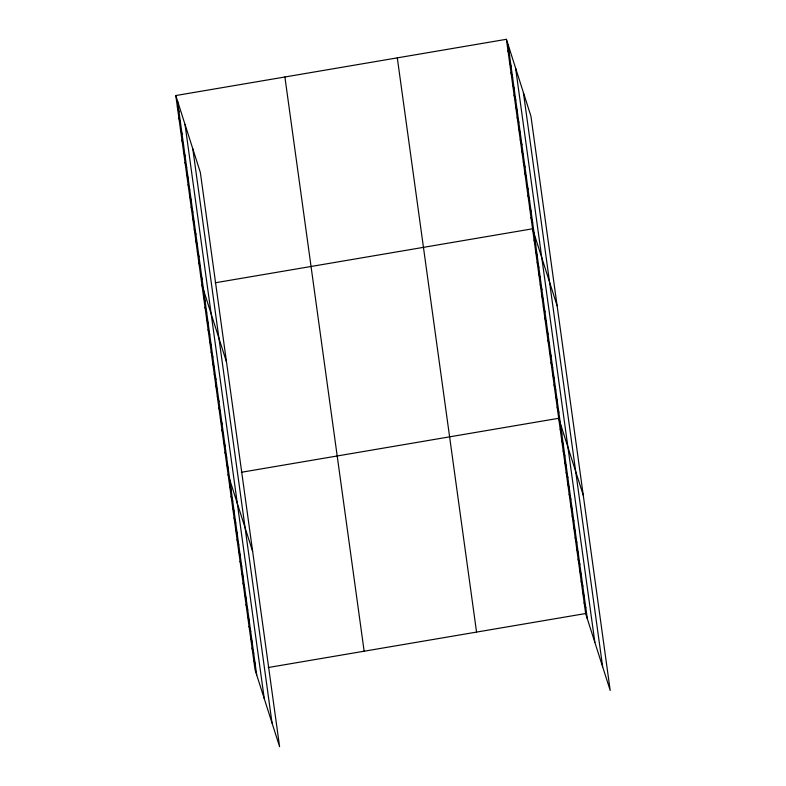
<?xml version="1.0" encoding="UTF-8"?>
<svg xmlns="http://www.w3.org/2000/svg" width="786" height="786" viewBox="0 0 786 786"><rect width="100%" height="100%" fill="white"/><g stroke="black" fill="none" stroke-linecap="round" stroke-linejoin="round"><path stroke-width="1.18" d="M175.799 95.548L200.351 172.468L279.59 746.7L255.047 669.77L175.799 95.548L506.41 39.3L530.953 116.23L610.201 690.452L585.649 613.532L506.41 39.3M215.177 282.793L532.554 228.795L557.107 305.725M241.322 472.288L558.708 418.29L583.261 495.219M268.272 667.52L585.649 613.532M507.943 50.451L509.603 55.639M509.485 61.593L511.136 66.781M511.018 72.744L512.678 77.932M512.56 83.886L514.211 89.073M514.093 95.037L515.754 100.225M515.636 106.179L517.296 111.366M517.178 117.33L518.829 122.518M518.711 128.472L520.371 133.659M520.253 139.623L521.904 144.811M521.786 150.765L523.447 155.952M523.329 161.916L524.979 167.104M524.861 173.058L526.522 178.255M526.404 184.209L528.064 189.397M527.946 195.35L529.597 200.548M529.479 206.502L531.139 211.689M531.022 217.653L532.672 222.841M534.097 239.946L535.747 245.134M535.63 251.088L537.29 256.275M537.172 262.239L538.832 267.427M538.715 273.381L540.365 278.568M540.247 284.532L541.908 289.72M541.79 295.674L543.44 300.861M543.322 306.825L544.983 312.013M544.865 317.966L546.516 323.154M546.398 329.118L548.058 334.305M547.94 340.259L549.591 345.457M549.483 351.411L551.133 356.598M551.015 362.552L552.676 367.75M552.558 373.704L554.209 378.891M554.091 384.855L555.751 390.043M555.633 395.997L557.284 401.184M557.166 407.148L558.826 412.336M560.202 429.136L561.862 434.324M561.705 439.983L563.356 445.171M563.198 450.83L564.859 456.018M564.692 461.677L566.352 466.864M566.195 472.524L567.846 477.711M567.688 483.37L569.349 488.558M569.182 494.217L570.842 499.405M570.685 505.064L572.336 510.252M572.179 515.911L573.839 521.098M573.672 526.758L575.332 531.945M575.175 537.604L576.826 542.792M576.669 548.451L578.329 553.639M578.162 559.298L579.822 564.486M579.665 570.145L581.316 575.332M581.159 580.992L582.819 586.179M582.662 591.838L584.312 597.026M584.155 602.685L585.806 607.873M177.341 106.69L178.992 111.877M178.874 117.841L180.534 123.029M180.416 128.983L182.067 134.17M181.949 140.134L183.61 145.322M183.492 151.276L185.142 156.463M185.024 162.427L186.685 167.614M186.567 173.568L188.227 178.766M188.109 184.72L189.76 189.907M189.642 195.861L191.303 201.059M191.185 207.013L192.835 212.2M192.717 218.164L194.378 223.352M194.26 229.306L195.911 234.493M195.793 240.457L197.453 245.645M197.335 251.599L198.996 256.786M198.878 262.75L200.528 267.938M200.41 273.892L202.071 279.079M201.953 285.043L226.496 361.963M203.486 296.184L205.146 301.372M205.028 307.336L206.679 312.523M206.561 318.477L208.221 323.665M208.103 329.629L209.754 334.816M209.646 340.77L211.296 345.968M211.179 351.922L212.839 357.109M212.721 363.063L214.372 368.261M214.254 374.215L215.914 379.402M215.796 385.366L217.447 390.554M217.329 396.508L218.989 401.695M218.872 407.659L220.522 412.846M220.404 418.8L222.065 423.988M221.947 429.952L223.607 435.139M223.489 441.093L225.14 446.281M225.022 452.245L226.682 457.432M226.565 463.386L228.215 468.574M228.097 474.538L252.65 551.458M229.6 485.384L231.251 490.572M231.094 496.231L232.754 501.419M232.587 507.078L234.248 512.266M234.09 517.925L235.741 523.112M235.584 528.772L237.244 533.959M237.077 539.618L238.738 544.806M238.58 550.465L240.231 555.653M240.074 561.312L241.734 566.5M241.567 572.159L243.228 577.346M243.071 583.006L244.721 588.193M244.564 593.852L246.224 599.04M246.067 604.699L247.718 609.887M247.561 615.536L249.211 620.734M249.054 626.383L250.714 631.58M250.557 637.23L252.208 642.427M252.051 648.077L253.711 653.274M253.544 658.923L255.204 664.121M523.397 92.552L602.646 666.783M515.616 68.166L594.864 642.388M508.061 44.488L587.309 618.72M397.303 57.859L476.552 632.091M284.896 76.989L364.144 651.211M192.796 148.8L272.035 723.022M185.015 124.404L264.253 698.636M177.459 100.736L256.698 674.958"/></g></svg>
